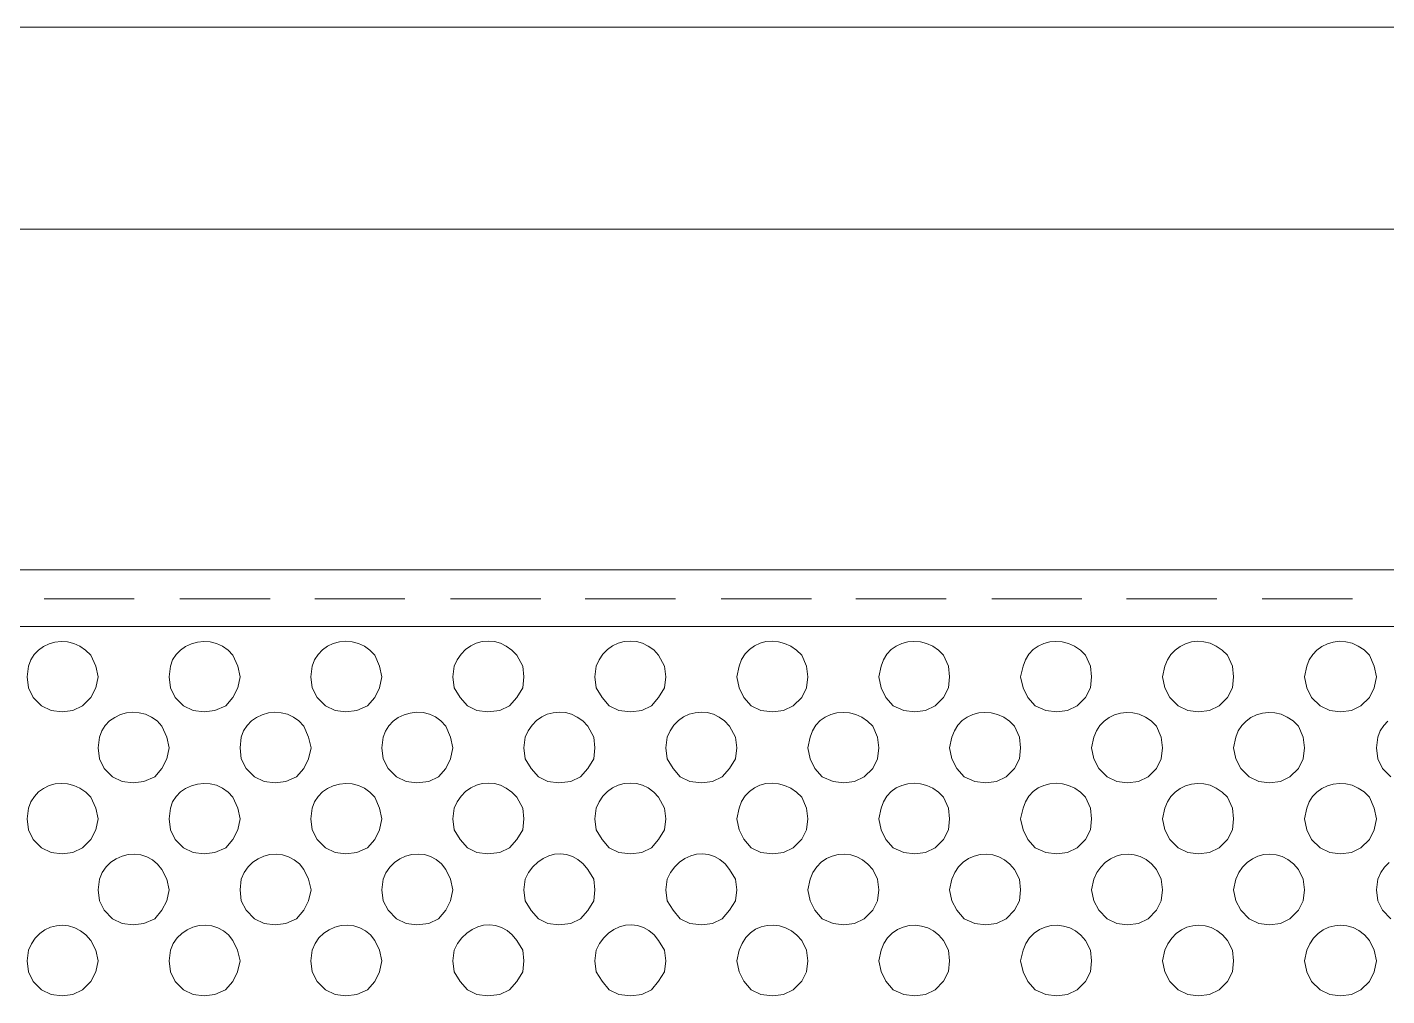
# Model space of a CAD drawing. Extents: x 0 to 248, y -13 to 228.
# Drawn here: x 44.47 to 73.58, y 109.62 to 130.35 of the extents above; entities that cross this region are included whole.
import ezdxf

# ---------------------------------------------------------------- set-up
doc = ezdxf.new("R2010")
doc.units = 0
doc.layers.add('GEOMETRY', color=7, linetype='Continuous')

msp = doc.modelspace()

# ---------------------------------------------------------------- linework, layer by layer
at = {"layer": 'GEOMETRY', "lineweight": 13}
for points in [[(31.075, 130.347), (138.747, 130.347)], [(31.075, 126.021), (138.747, 126.021)], [(38.363, 118.732), (131.433, 118.732)], [(44.827, 118.114), (46.759, 118.114)], [(47.737, 118.114), (49.669, 118.114)], [(50.622, 118.114), (52.553, 118.114)], [(53.531, 118.114), (55.463, 118.114)], [(56.416, 118.114), (58.347, 118.114)], [(59.326, 118.114), (61.257, 118.114)], [(62.21, 118.114), (64.142, 118.114)], [(65.12, 118.114), (67.052, 118.114)], [(68.005, 118.114), (69.937, 118.114)], [(70.914, 118.114), (72.846, 118.114)], [(39.599, 117.523), (130.223, 117.523)], [(73.604, 115.497), (73.513, 115.4), (73.439, 115.285), (73.386, 115.153), (73.36, 114.922), (73.386, 114.691), (73.489, 114.484), (73.669, 114.304)], [(73.628, 112.469), (73.531, 112.37), (73.45, 112.252), (73.386, 112.114), (73.36, 111.881), (73.386, 111.652), (73.489, 111.446), (73.669, 111.265)]]:
    msp.add_lwpolyline(points, dxfattribs=at)
for points in [[(45.986, 116.441), (45.934, 116.673), (45.832, 116.906), (45.717, 117.017), (45.593, 117.101), (45.462, 117.16), (45.327, 117.193), (45.192, 117.202), (45.06, 117.188), (44.933, 117.152), (44.815, 117.094), (44.709, 117.017), (44.618, 116.92), (44.544, 116.805), (44.492, 116.673), (44.466, 116.441), (44.492, 116.211), (44.595, 116.004), (44.775, 115.824), (44.981, 115.72), (45.213, 115.695), (45.445, 115.72), (45.651, 115.824), (45.832, 116.004), (45.934, 116.211), (45.986, 116.441)], [(49.025, 116.441), (48.973, 116.673), (48.87, 116.906), (48.767, 117.017), (48.65, 117.101), (48.522, 117.159), (48.387, 117.192), (48.249, 117.202), (48.113, 117.188), (47.981, 117.152), (47.858, 117.095), (47.748, 117.017), (47.654, 116.92), (47.58, 116.805), (47.531, 116.673), (47.504, 116.441), (47.531, 116.211), (47.634, 116.004), (47.814, 115.824), (48.02, 115.72), (48.252, 115.695), (48.484, 115.72), (48.716, 115.824), (48.87, 116.004), (48.973, 116.211), (49.025, 116.441)], [(52.063, 116.441), (52.011, 116.673), (51.909, 116.906), (51.806, 117.017), (51.688, 117.102), (51.56, 117.16), (51.426, 117.194), (51.288, 117.203), (51.152, 117.189), (51.02, 117.153), (50.897, 117.096), (50.787, 117.018), (50.693, 116.921), (50.62, 116.806), (50.57, 116.673), (50.543, 116.441), (50.57, 116.211), (50.672, 116.004), (50.852, 115.824), (51.058, 115.72), (51.291, 115.695), (51.522, 115.72), (51.754, 115.824), (51.909, 116.004), (52.011, 116.211), (52.063, 116.441)], [(55.101, 116.441), (55.076, 116.673), (54.948, 116.906), (54.842, 117.017), (54.725, 117.103), (54.6, 117.163), (54.471, 117.198), (54.34, 117.209), (54.21, 117.197), (54.083, 117.162), (53.964, 117.106), (53.854, 117.027), (53.756, 116.929), (53.674, 116.81), (53.609, 116.673), (53.582, 116.441), (53.609, 116.211), (53.738, 116.004), (53.891, 115.824), (54.097, 115.72), (54.33, 115.695), (54.586, 115.72), (54.792, 115.824), (54.948, 116.004), (55.076, 116.211), (55.101, 116.441)], [(58.141, 116.441), (58.116, 116.673), (57.987, 116.906), (57.881, 117.018), (57.764, 117.103), (57.639, 117.163), (57.51, 117.198), (57.379, 117.209), (57.249, 117.197), (57.122, 117.162), (57.002, 117.105), (56.892, 117.027), (56.794, 116.928), (56.712, 116.81), (56.647, 116.673), (56.621, 116.441), (56.647, 116.211), (56.776, 116.004), (56.93, 115.824), (57.136, 115.72), (57.393, 115.695), (57.625, 115.72), (57.831, 115.824), (57.987, 116.004), (58.116, 116.211), (58.141, 116.441)], [(61.179, 116.441), (61.155, 116.673), (61.05, 116.906), (60.938, 117.014), (60.815, 117.098), (60.685, 117.158), (60.551, 117.194), (60.417, 117.207), (60.285, 117.196), (60.158, 117.163), (60.039, 117.108), (59.932, 117.031), (59.84, 116.933), (59.765, 116.813), (59.711, 116.673), (59.659, 116.441), (59.711, 116.211), (59.815, 116.004), (59.969, 115.824), (60.175, 115.722), (60.432, 115.695), (60.664, 115.722), (60.87, 115.824), (61.05, 116.004), (61.155, 116.211), (61.179, 116.441)], [(64.218, 116.441), (64.193, 116.673), (64.089, 116.906), (63.978, 117.014), (63.856, 117.097), (63.726, 117.156), (63.591, 117.191), (63.455, 117.202), (63.321, 117.191), (63.193, 117.157), (63.074, 117.102), (62.966, 117.025), (62.874, 116.927), (62.801, 116.81), (62.75, 116.673), (62.699, 116.441), (62.75, 116.211), (62.853, 116.004), (63.007, 115.824), (63.239, 115.72), (63.471, 115.695), (63.703, 115.72), (63.908, 115.824), (64.089, 116.004), (64.193, 116.211), (64.218, 116.441)], [(67.258, 116.441), (67.233, 116.673), (67.129, 116.906), (67.018, 117.014), (66.895, 117.097), (66.765, 117.156), (66.63, 117.191), (66.495, 117.202), (66.361, 117.191), (66.232, 117.157), (66.113, 117.102), (66.005, 117.025), (65.914, 116.927), (65.84, 116.81), (65.79, 116.673), (65.739, 116.441), (65.79, 116.211), (65.893, 116.004), (66.047, 115.824), (66.279, 115.72), (66.511, 115.695), (66.743, 115.72), (66.949, 115.824), (67.129, 116.004), (67.233, 116.211), (67.258, 116.441)], [(70.297, 116.441), (70.272, 116.673), (70.168, 116.906), (70.053, 117.017), (69.929, 117.102), (69.798, 117.161), (69.664, 117.194), (69.529, 117.203), (69.397, 117.189), (69.27, 117.152), (69.152, 117.095), (69.046, 117.017), (68.955, 116.92), (68.881, 116.805), (68.829, 116.673), (68.777, 116.441), (68.829, 116.211), (68.932, 116.004), (69.112, 115.824), (69.318, 115.72), (69.55, 115.695), (69.782, 115.72), (69.987, 115.824), (70.168, 116.004), (70.272, 116.211), (70.297, 116.441)], [(73.361, 116.441), (73.308, 116.673), (73.206, 116.906), (73.092, 117.018), (72.967, 117.103), (72.836, 117.161), (72.702, 117.194), (72.567, 117.203), (72.434, 117.188), (72.307, 117.152), (72.19, 117.094), (72.084, 117.016), (71.993, 116.919), (71.92, 116.804), (71.868, 116.673), (71.816, 116.441), (71.868, 116.211), (71.969, 116.004), (72.151, 115.824), (72.357, 115.72), (72.589, 115.695), (72.821, 115.72), (73.026, 115.824), (73.206, 116.004), (73.308, 116.211), (73.361, 116.441)], [(47.505, 114.923), (47.454, 115.153), (47.351, 115.386), (47.246, 115.498), (47.128, 115.582), (47, 115.641), (46.866, 115.674), (46.729, 115.684), (46.593, 115.67), (46.462, 115.634), (46.339, 115.576), (46.229, 115.498), (46.136, 115.401), (46.062, 115.286), (46.012, 115.153), (45.986, 114.923), (46.012, 114.691), (46.115, 114.484), (46.295, 114.304), (46.501, 114.2), (46.734, 114.175), (46.964, 114.2), (47.196, 114.304), (47.351, 114.484), (47.454, 114.691), (47.505, 114.923)], [(50.544, 114.923), (50.493, 115.153), (50.39, 115.386), (50.285, 115.498), (50.167, 115.583), (50.039, 115.641), (49.904, 115.675), (49.767, 115.684), (49.63, 115.67), (49.499, 115.633), (49.377, 115.576), (49.267, 115.498), (49.173, 115.401), (49.1, 115.286), (49.051, 115.153), (49.025, 114.923), (49.051, 114.691), (49.153, 114.484), (49.334, 114.304), (49.539, 114.2), (49.773, 114.175), (50.003, 114.2), (50.235, 114.304), (50.39, 114.484), (50.493, 114.691), (50.544, 114.923)], [(53.583, 114.922), (53.531, 115.153), (53.429, 115.386), (53.324, 115.5), (53.206, 115.586), (53.077, 115.645), (52.942, 115.677), (52.804, 115.685), (52.667, 115.669), (52.536, 115.631), (52.413, 115.573), (52.303, 115.494), (52.21, 115.397), (52.137, 115.283), (52.089, 115.153), (52.063, 114.922), (52.089, 114.691), (52.192, 114.484), (52.372, 114.304), (52.578, 114.2), (52.81, 114.175), (53.068, 114.2), (53.274, 114.304), (53.429, 114.484), (53.531, 114.691), (53.583, 114.922)], [(56.622, 114.922), (56.596, 115.153), (56.468, 115.386), (56.361, 115.498), (56.244, 115.583), (56.12, 115.642), (55.991, 115.677), (55.86, 115.688), (55.73, 115.676), (55.603, 115.641), (55.484, 115.584), (55.373, 115.506), (55.276, 115.408), (55.193, 115.29), (55.128, 115.153), (55.101, 114.922), (55.128, 114.691), (55.257, 114.484), (55.412, 114.304), (55.618, 114.2), (55.849, 114.174), (56.107, 114.2), (56.313, 114.304), (56.468, 114.484), (56.596, 114.691), (56.622, 114.922)], [(59.66, 114.922), (59.635, 115.153), (59.506, 115.386), (59.4, 115.498), (59.283, 115.583), (59.159, 115.643), (59.029, 115.677), (58.898, 115.688), (58.768, 115.676), (58.641, 115.641), (58.521, 115.584), (58.411, 115.506), (58.313, 115.408), (58.231, 115.29), (58.167, 115.153), (58.141, 114.922), (58.167, 114.691), (58.295, 114.484), (58.451, 114.304), (58.656, 114.2), (58.913, 114.174), (59.144, 114.2), (59.351, 114.304), (59.506, 114.484), (59.635, 114.691), (59.66, 114.922)], [(62.7, 114.923), (62.674, 115.153), (62.571, 115.386), (62.459, 115.495), (62.337, 115.578), (62.207, 115.637), (62.072, 115.671), (61.936, 115.682), (61.802, 115.671), (61.674, 115.637), (61.555, 115.581), (61.447, 115.505), (61.355, 115.407), (61.282, 115.29), (61.231, 115.153), (61.179, 114.923), (61.231, 114.691), (61.334, 114.484), (61.489, 114.304), (61.721, 114.2), (61.952, 114.175), (62.183, 114.2), (62.39, 114.304), (62.571, 114.484), (62.674, 114.691), (62.7, 114.923)], [(65.739, 114.923), (65.712, 115.153), (65.61, 115.386), (65.498, 115.495), (65.376, 115.578), (65.246, 115.637), (65.111, 115.671), (64.975, 115.682), (64.841, 115.671), (64.713, 115.637), (64.593, 115.581), (64.486, 115.505), (64.394, 115.407), (64.32, 115.29), (64.269, 115.153), (64.218, 114.923), (64.269, 114.691), (64.373, 114.484), (64.528, 114.304), (64.76, 114.2), (64.992, 114.175), (65.222, 114.2), (65.429, 114.304), (65.61, 114.484), (65.712, 114.691), (65.739, 114.923)], [(68.777, 114.923), (68.751, 115.153), (68.648, 115.386), (68.533, 115.498), (68.409, 115.583), (68.278, 115.641), (68.144, 115.674), (68.009, 115.683), (67.877, 115.669), (67.75, 115.632), (67.632, 115.575), (67.526, 115.497), (67.435, 115.4), (67.361, 115.285), (67.308, 115.153), (67.257, 114.923), (67.308, 114.691), (67.412, 114.484), (67.591, 114.304), (67.798, 114.2), (68.03, 114.175), (68.261, 114.2), (68.467, 114.304), (68.648, 114.484), (68.751, 114.691), (68.777, 114.923)], [(71.816, 114.923), (71.79, 115.153), (71.686, 115.386), (71.572, 115.498), (71.447, 115.583), (71.317, 115.641), (71.183, 115.674), (71.048, 115.683), (70.916, 115.669), (70.789, 115.632), (70.671, 115.574), (70.565, 115.497), (70.474, 115.4), (70.4, 115.285), (70.347, 115.153), (70.296, 114.923), (70.347, 114.691), (70.451, 114.484), (70.63, 114.304), (70.837, 114.2), (71.069, 114.175), (71.3, 114.2), (71.506, 114.304), (71.686, 114.484), (71.79, 114.691), (71.816, 114.923)], [(45.986, 113.402), (45.934, 113.634), (45.832, 113.865), (45.718, 113.977), (45.594, 114.062), (45.464, 114.12), (45.329, 114.154), (45.195, 114.163), (45.063, 114.15), (44.936, 114.114), (44.818, 114.056), (44.711, 113.979), (44.62, 113.882), (44.545, 113.766), (44.492, 113.634), (44.466, 113.402), (44.492, 113.172), (44.595, 112.965), (44.775, 112.785), (44.981, 112.681), (45.213, 112.656), (45.445, 112.681), (45.651, 112.785), (45.832, 112.965), (45.934, 113.172), (45.986, 113.402)], [(49.025, 113.402), (48.973, 113.634), (48.87, 113.867), (48.767, 113.978), (48.649, 114.062), (48.521, 114.121), (48.386, 114.154), (48.249, 114.163), (48.112, 114.149), (47.981, 114.113), (47.858, 114.056), (47.748, 113.979), (47.654, 113.882), (47.58, 113.766), (47.531, 113.634), (47.504, 113.402), (47.531, 113.172), (47.634, 112.965), (47.814, 112.785), (48.02, 112.681), (48.252, 112.656), (48.484, 112.681), (48.716, 112.785), (48.87, 112.965), (48.973, 113.172), (49.025, 113.402)], [(52.063, 113.402), (52.011, 113.634), (51.909, 113.867), (51.806, 113.978), (51.688, 114.062), (51.56, 114.12), (51.425, 114.154), (51.288, 114.163), (51.151, 114.149), (51.02, 114.113), (50.897, 114.056), (50.786, 113.979), (50.693, 113.882), (50.619, 113.766), (50.57, 113.634), (50.543, 113.402), (50.57, 113.172), (50.672, 112.965), (50.852, 112.785), (51.058, 112.683), (51.291, 112.656), (51.522, 112.683), (51.754, 112.785), (51.909, 112.965), (52.011, 113.172), (52.063, 113.402)], [(55.101, 113.404), (55.076, 113.634), (54.948, 113.867), (54.842, 113.978), (54.725, 114.063), (54.6, 114.123), (54.471, 114.159), (54.34, 114.17), (54.21, 114.158), (54.084, 114.123), (53.964, 114.066), (53.854, 113.988), (53.756, 113.89), (53.674, 113.771), (53.609, 113.634), (53.582, 113.404), (53.609, 113.172), (53.738, 112.965), (53.891, 112.785), (54.097, 112.683), (54.33, 112.656), (54.586, 112.683), (54.792, 112.785), (54.948, 112.965), (55.076, 113.172), (55.101, 113.404)], [(58.141, 113.404), (58.116, 113.634), (57.987, 113.867), (57.881, 113.978), (57.764, 114.064), (57.64, 114.124), (57.51, 114.159), (57.379, 114.17), (57.249, 114.157), (57.122, 114.122), (57.002, 114.066), (56.892, 113.988), (56.794, 113.889), (56.712, 113.771), (56.647, 113.634), (56.621, 113.404), (56.647, 113.172), (56.776, 112.965), (56.93, 112.785), (57.136, 112.683), (57.393, 112.656), (57.625, 112.683), (57.831, 112.785), (57.987, 112.965), (58.116, 113.172), (58.141, 113.404)], [(61.179, 113.404), (61.155, 113.634), (61.05, 113.867), (60.938, 113.975), (60.815, 114.059), (60.685, 114.118), (60.551, 114.154), (60.417, 114.167), (60.284, 114.157), (60.157, 114.124), (60.039, 114.068), (59.932, 113.991), (59.839, 113.893), (59.765, 113.774), (59.711, 113.634), (59.659, 113.404), (59.711, 113.172), (59.815, 112.967), (59.969, 112.785), (60.175, 112.683), (60.432, 112.656), (60.664, 112.683), (60.87, 112.785), (61.05, 112.967), (61.155, 113.172), (61.179, 113.404)], [(64.218, 113.402), (64.193, 113.634), (64.089, 113.865), (63.979, 113.974), (63.857, 114.058), (63.727, 114.117), (63.592, 114.153), (63.457, 114.165), (63.323, 114.153), (63.195, 114.12), (63.075, 114.064), (62.968, 113.987), (62.876, 113.889), (62.802, 113.771), (62.75, 113.634), (62.699, 113.402), (62.75, 113.172), (62.853, 112.965), (63.007, 112.785), (63.239, 112.681), (63.471, 112.656), (63.703, 112.681), (63.908, 112.785), (64.089, 112.965), (64.193, 113.172), (64.218, 113.402)], [(67.258, 113.402), (67.233, 113.634), (67.129, 113.865), (67.018, 113.974), (66.897, 114.058), (66.767, 114.117), (66.632, 114.153), (66.497, 114.165), (66.363, 114.153), (66.235, 114.12), (66.115, 114.064), (66.007, 113.987), (65.915, 113.889), (65.841, 113.771), (65.79, 113.634), (65.739, 113.402), (65.79, 113.172), (65.893, 112.965), (66.047, 112.785), (66.279, 112.681), (66.511, 112.656), (66.743, 112.681), (66.949, 112.785), (67.129, 112.965), (67.233, 113.172), (67.258, 113.402)], [(70.297, 113.402), (70.272, 113.634), (70.168, 113.867), (70.053, 113.978), (69.929, 114.063), (69.798, 114.121), (69.663, 114.154), (69.528, 114.163), (69.396, 114.149), (69.269, 114.113), (69.152, 114.055), (69.045, 113.978), (68.954, 113.881), (68.881, 113.766), (68.829, 113.634), (68.777, 113.402), (68.829, 113.172), (68.932, 112.965), (69.112, 112.785), (69.318, 112.681), (69.55, 112.656), (69.782, 112.681), (69.987, 112.785), (70.168, 112.965), (70.272, 113.172), (70.297, 113.402)], [(73.361, 113.404), (73.308, 113.634), (73.206, 113.867), (73.092, 113.979), (72.967, 114.063), (72.836, 114.121), (72.702, 114.154), (72.566, 114.163), (72.434, 114.149), (72.307, 114.112), (72.189, 114.054), (72.083, 113.977), (71.992, 113.88), (71.919, 113.765), (71.868, 113.634), (71.816, 113.404), (71.868, 113.172), (71.969, 112.965), (72.151, 112.785), (72.357, 112.683), (72.589, 112.656), (72.821, 112.683), (73.026, 112.785), (73.206, 112.965), (73.308, 113.172), (73.361, 113.404)], [(47.505, 111.882), (47.454, 112.114), (47.351, 112.319), (47.257, 112.436), (47.148, 112.527), (47.027, 112.592), (46.898, 112.632), (46.764, 112.647), (46.63, 112.638), (46.498, 112.606), (46.373, 112.551), (46.258, 112.474), (46.157, 112.375), (46.074, 112.255), (46.012, 112.114), (45.986, 111.882), (46.012, 111.652), (46.115, 111.446), (46.295, 111.265), (46.501, 111.161), (46.734, 111.136), (46.964, 111.161), (47.196, 111.265), (47.351, 111.446), (47.454, 111.652), (47.505, 111.882)], [(50.544, 111.882), (50.493, 112.114), (50.39, 112.321), (50.295, 112.438), (50.186, 112.529), (50.064, 112.593), (49.934, 112.633), (49.8, 112.647), (49.665, 112.638), (49.534, 112.605), (49.409, 112.55), (49.294, 112.473), (49.194, 112.374), (49.111, 112.254), (49.051, 112.114), (49.025, 111.882), (49.051, 111.652), (49.153, 111.446), (49.334, 111.265), (49.539, 111.161), (49.773, 111.136), (50.003, 111.161), (50.235, 111.265), (50.39, 111.446), (50.493, 111.652), (50.544, 111.882)], [(53.583, 111.882), (53.531, 112.114), (53.429, 112.321), (53.334, 112.441), (53.223, 112.534), (53.101, 112.598), (52.971, 112.637), (52.836, 112.65), (52.701, 112.639), (52.569, 112.605), (52.445, 112.548), (52.33, 112.469), (52.23, 112.37), (52.149, 112.251), (52.089, 112.114), (52.063, 111.882), (52.089, 111.652), (52.192, 111.446), (52.372, 111.265), (52.578, 111.161), (52.81, 111.138), (53.068, 111.161), (53.274, 111.265), (53.429, 111.446), (53.531, 111.652), (53.583, 111.882)], [(56.622, 111.881), (56.596, 112.114), (56.468, 112.319), (56.37, 112.438), (56.26, 112.531), (56.142, 112.597), (56.017, 112.638), (55.889, 112.654), (55.76, 112.646), (55.634, 112.613), (55.512, 112.558), (55.398, 112.479), (55.294, 112.379), (55.203, 112.257), (55.128, 112.114), (55.101, 111.881), (55.128, 111.652), (55.257, 111.444), (55.412, 111.265), (55.618, 111.161), (55.849, 111.136), (56.107, 111.161), (56.313, 111.265), (56.468, 111.444), (56.596, 111.652), (56.622, 111.881)], [(59.66, 111.881), (59.635, 112.114), (59.506, 112.319), (59.409, 112.438), (59.3, 112.53), (59.182, 112.597), (59.057, 112.637), (58.929, 112.654), (58.8, 112.645), (58.673, 112.613), (58.551, 112.558), (58.436, 112.48), (58.332, 112.379), (58.242, 112.257), (58.167, 112.114), (58.141, 111.881), (58.167, 111.652), (58.295, 111.446), (58.451, 111.265), (58.656, 111.161), (58.913, 111.136), (59.144, 111.161), (59.351, 111.265), (59.506, 111.446), (59.635, 111.652), (59.66, 111.881)], [(62.7, 111.882), (62.674, 112.114), (62.571, 112.319), (62.47, 112.435), (62.355, 112.525), (62.231, 112.59), (62.101, 112.63), (61.968, 112.647), (61.835, 112.639), (61.705, 112.608), (61.583, 112.554), (61.471, 112.477), (61.373, 112.378), (61.291, 112.257), (61.231, 112.114), (61.179, 111.882), (61.231, 111.652), (61.334, 111.446), (61.489, 111.265), (61.721, 111.161), (61.952, 111.136), (62.183, 111.161), (62.39, 111.265), (62.571, 111.446), (62.674, 111.652), (62.7, 111.882)], [(65.739, 111.882), (65.712, 112.114), (65.61, 112.319), (65.509, 112.435), (65.395, 112.525), (65.271, 112.59), (65.14, 112.63), (65.007, 112.647), (64.874, 112.639), (64.744, 112.608), (64.622, 112.554), (64.509, 112.477), (64.411, 112.378), (64.33, 112.257), (64.269, 112.114), (64.218, 111.882), (64.269, 111.652), (64.373, 111.446), (64.528, 111.265), (64.76, 111.161), (64.992, 111.136), (65.222, 111.161), (65.429, 111.265), (65.61, 111.446), (65.712, 111.652), (65.739, 111.882)], [(68.777, 111.882), (68.751, 112.114), (68.648, 112.319), (68.542, 112.438), (68.425, 112.53), (68.3, 112.595), (68.17, 112.634), (68.039, 112.648), (67.909, 112.637), (67.782, 112.604), (67.662, 112.547), (67.552, 112.47), (67.454, 112.371), (67.372, 112.252), (67.308, 112.114), (67.257, 111.882), (67.308, 111.652), (67.412, 111.446), (67.591, 111.265), (67.798, 111.161), (68.03, 111.136), (68.261, 111.161), (68.467, 111.265), (68.648, 111.446), (68.751, 111.652), (68.777, 111.882)], [(71.816, 111.882), (71.79, 112.114), (71.686, 112.319), (71.58, 112.438), (71.463, 112.53), (71.338, 112.595), (71.209, 112.634), (71.078, 112.648), (70.947, 112.637), (70.821, 112.604), (70.701, 112.547), (70.591, 112.47), (70.493, 112.371), (70.411, 112.252), (70.347, 112.114), (70.296, 111.882), (70.347, 111.652), (70.451, 111.446), (70.63, 111.265), (70.837, 111.161), (71.069, 111.136), (71.3, 111.161), (71.506, 111.265), (71.686, 111.446), (71.79, 111.652), (71.816, 111.882)], [(45.986, 110.364), (45.934, 110.594), (45.832, 110.801), (45.725, 110.919), (45.608, 111.01), (45.483, 111.074), (45.353, 111.112), (45.221, 111.126), (45.09, 111.116), (44.964, 111.083), (44.844, 111.027), (44.734, 110.949), (44.636, 110.851), (44.555, 110.732), (44.492, 110.594), (44.466, 110.364), (44.492, 110.132), (44.595, 109.925), (44.775, 109.745), (44.981, 109.641), (45.213, 109.616), (45.445, 109.641), (45.651, 109.745), (45.832, 109.925), (45.934, 110.132), (45.986, 110.364)], [(49.025, 110.364), (48.972, 110.594), (48.87, 110.801), (48.777, 110.918), (48.668, 111.008), (48.547, 111.073), (48.418, 111.112), (48.283, 111.127), (48.148, 111.118), (48.016, 111.086), (47.89, 111.031), (47.775, 110.953), (47.674, 110.855), (47.592, 110.735), (47.531, 110.594), (47.504, 110.364), (47.531, 110.132), (47.633, 109.925), (47.814, 109.745), (48.019, 109.641), (48.252, 109.616), (48.484, 109.641), (48.715, 109.745), (48.87, 109.925), (48.972, 110.132), (49.025, 110.364)], [(52.063, 110.364), (52.011, 110.594), (51.909, 110.801), (51.816, 110.918), (51.708, 111.008), (51.586, 111.072), (51.457, 111.112), (51.323, 111.127), (51.188, 111.118), (51.055, 111.086), (50.93, 111.031), (50.815, 110.954), (50.714, 110.855), (50.631, 110.735), (50.57, 110.594), (50.543, 110.364), (50.57, 110.132), (50.672, 109.925), (50.852, 109.745), (51.058, 109.641), (51.291, 109.616), (51.522, 109.641), (51.754, 109.745), (51.909, 109.925), (52.011, 110.132), (52.063, 110.364)], [(55.101, 110.364), (55.076, 110.594), (54.948, 110.801), (54.85, 110.919), (54.741, 111.011), (54.622, 111.077), (54.497, 111.118), (54.369, 111.133), (54.24, 111.125), (54.113, 111.093), (53.991, 111.038), (53.877, 110.96), (53.774, 110.859), (53.683, 110.738), (53.609, 110.594), (53.582, 110.364), (53.609, 110.132), (53.738, 109.925), (53.891, 109.745), (54.097, 109.641), (54.33, 109.616), (54.586, 109.641), (54.792, 109.745), (54.948, 109.925), (55.076, 110.132), (55.101, 110.364)], [(58.141, 110.364), (58.116, 110.594), (57.987, 110.801), (57.89, 110.919), (57.78, 111.011), (57.662, 111.077), (57.537, 111.118), (57.409, 111.133), (57.279, 111.125), (57.152, 111.093), (57.03, 111.038), (56.916, 110.96), (56.812, 110.859), (56.722, 110.738), (56.647, 110.594), (56.621, 110.364), (56.647, 110.132), (56.776, 109.927), (56.93, 109.745), (57.136, 109.641), (57.393, 109.616), (57.625, 109.641), (57.831, 109.745), (57.987, 109.927), (58.116, 110.132), (58.141, 110.364)], [(61.179, 110.364), (61.155, 110.594), (61.05, 110.801), (60.946, 110.916), (60.831, 111.007), (60.706, 111.072), (60.576, 111.113), (60.444, 111.13), (60.312, 111.123), (60.184, 111.093), (60.063, 111.039), (59.953, 110.962), (59.855, 110.862), (59.773, 110.739), (59.711, 110.594), (59.659, 110.364), (59.711, 110.132), (59.815, 109.927), (59.969, 109.745), (60.175, 109.641), (60.432, 109.616), (60.664, 109.641), (60.87, 109.745), (61.05, 109.927), (61.155, 110.132), (61.179, 110.364)], [(64.218, 110.363), (64.193, 110.595), (64.089, 110.802), (63.988, 110.916), (63.874, 111.005), (63.75, 111.07), (63.619, 111.11), (63.486, 111.126), (63.352, 111.119), (63.223, 111.088), (63.1, 111.034), (62.989, 110.957), (62.891, 110.858), (62.81, 110.737), (62.75, 110.595), (62.699, 110.363), (62.75, 110.133), (62.853, 109.926), (63.007, 109.746), (63.239, 109.642), (63.471, 109.617), (63.703, 109.642), (63.908, 109.746), (64.089, 109.926), (64.193, 110.133), (64.218, 110.363)], [(67.258, 110.364), (67.233, 110.594), (67.129, 110.801), (67.028, 110.916), (66.914, 111.005), (66.79, 111.07), (66.659, 111.11), (66.525, 111.126), (66.392, 111.118), (66.262, 111.087), (66.14, 111.033), (66.028, 110.957), (65.93, 110.858), (65.849, 110.737), (65.79, 110.594), (65.739, 110.364), (65.79, 110.132), (65.893, 109.925), (66.047, 109.745), (66.279, 109.641), (66.511, 109.616), (66.743, 109.641), (66.949, 109.745), (67.129, 109.925), (67.233, 110.132), (67.258, 110.364)], [(70.297, 110.364), (70.272, 110.594), (70.168, 110.801), (70.061, 110.92), (69.943, 111.011), (69.818, 111.075), (69.689, 111.114), (69.557, 111.128), (69.426, 111.117), (69.3, 111.084), (69.18, 111.027), (69.07, 110.95), (68.973, 110.851), (68.892, 110.732), (68.829, 110.594), (68.777, 110.364), (68.829, 110.132), (68.932, 109.925), (69.112, 109.745), (69.318, 109.641), (69.55, 109.616), (69.782, 109.641), (69.987, 109.745), (70.168, 109.925), (70.272, 110.132), (70.297, 110.364)], [(73.361, 110.364), (73.308, 110.594), (73.206, 110.801), (73.1, 110.92), (72.982, 111.011), (72.857, 111.076), (72.727, 111.114), (72.595, 111.128), (72.465, 111.117), (72.338, 111.083), (72.218, 111.027), (72.108, 110.949), (72.011, 110.851), (71.93, 110.732), (71.868, 110.594), (71.816, 110.364), (71.868, 110.132), (71.969, 109.925), (72.151, 109.745), (72.357, 109.641), (72.589, 109.616), (72.821, 109.641), (73.026, 109.745), (73.206, 109.925), (73.308, 110.132), (73.361, 110.364)]]:
    msp.add_lwpolyline(points, close=True, dxfattribs=at)

doc.saveas('drawing.dxf')
